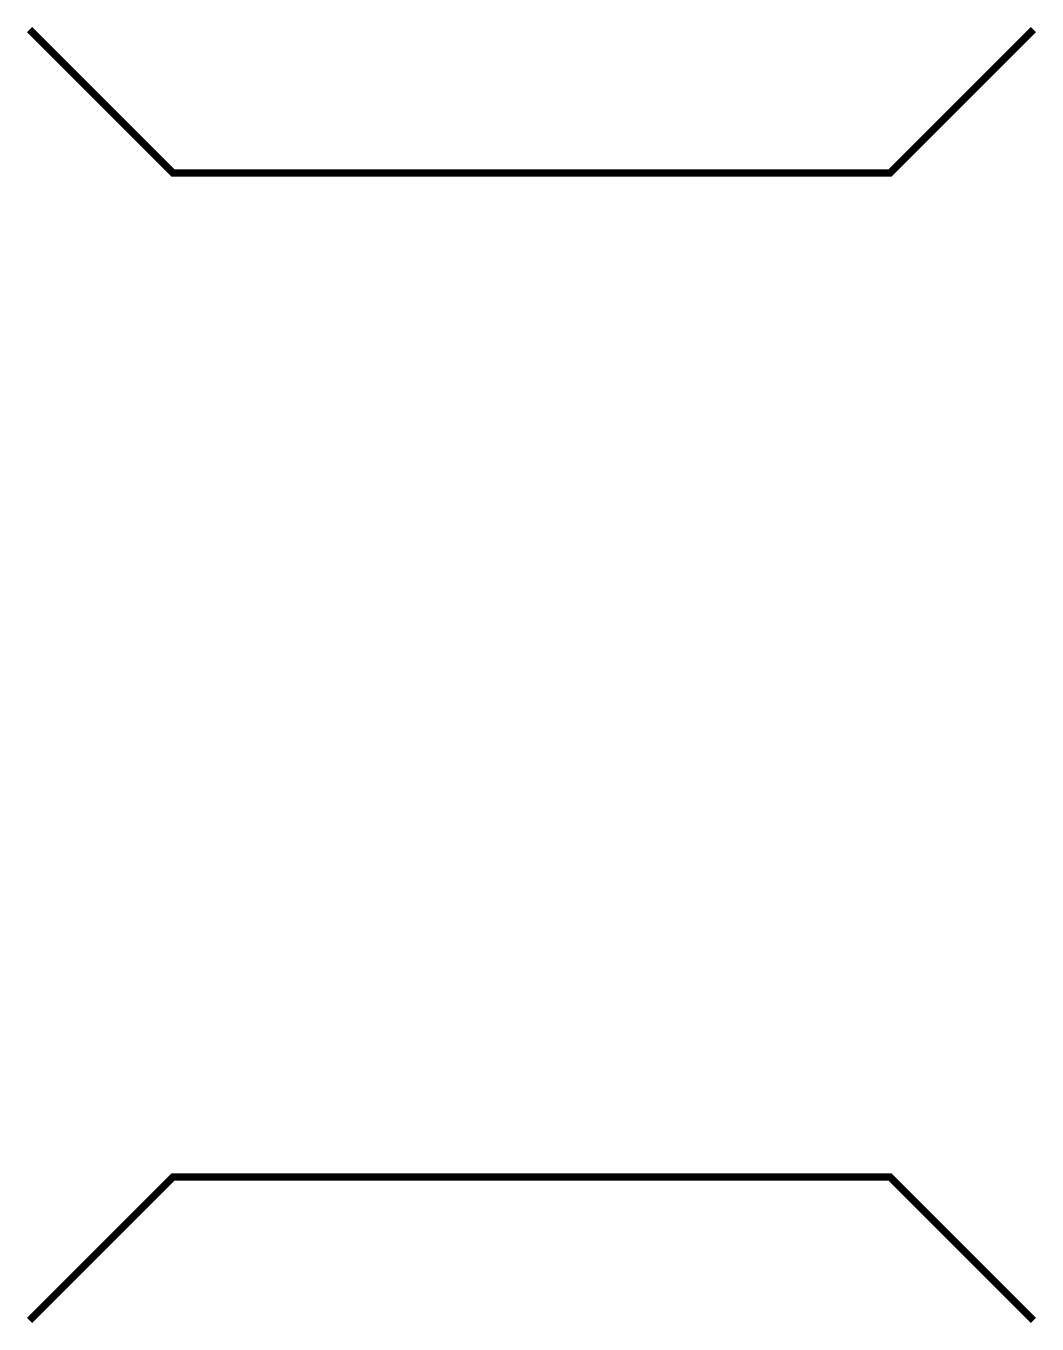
# Model space of a CAD drawing. Extents: x -7 to 7, y -9.1 to 9.1.
import ezdxf

# ---------------------------------------------------------------- set-up
doc = ezdxf.new("R2010")
doc.units = 0
doc.header["$MEASUREMENT"] = 0
doc.layers.get('0').update_dxf_attribs({"linetype": 'CONTINUOUS'})

msp = doc.modelspace()

# ---------------------------------------------------------------- linework, layer by layer
at = {"const_width": 0.1}
for points in [[(-7, 9), (-5, 7), (5, 7), (7, 9)], [(-7, -9), (-5, -7), (5, -7), (7, -9)]]:
    msp.add_lwpolyline(points, dxfattribs=at)

doc.saveas('drawing.dxf')
